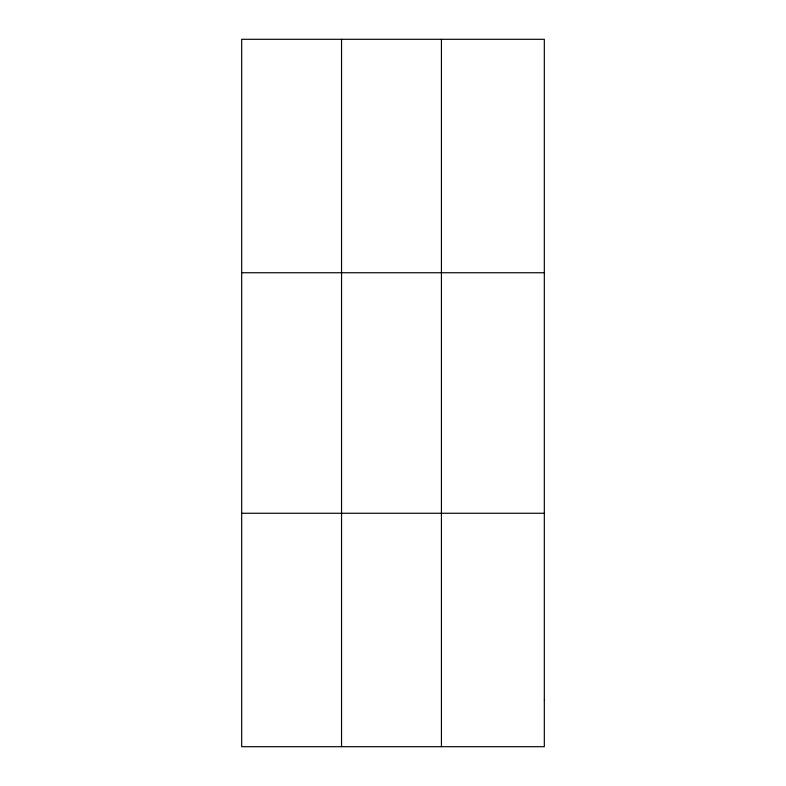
<?xml version="1.0" encoding="UTF-8"?>
<svg xmlns="http://www.w3.org/2000/svg" width="786" height="786" viewBox="0 0 786 786"><rect width="100%" height="100%" fill="white"/><g stroke="black" fill="none" stroke-linecap="round" stroke-linejoin="round"><path stroke-width="1.18" d="M341.546 746.7L341.546 39.3M441.427 746.7L441.427 39.3M241.675 272.742L544.325 272.742M241.675 513.258L544.325 513.258M544.325 700.012L544.325 746.7L241.675 746.7L241.675 39.3L544.325 39.3L544.325 700.012"/></g></svg>
